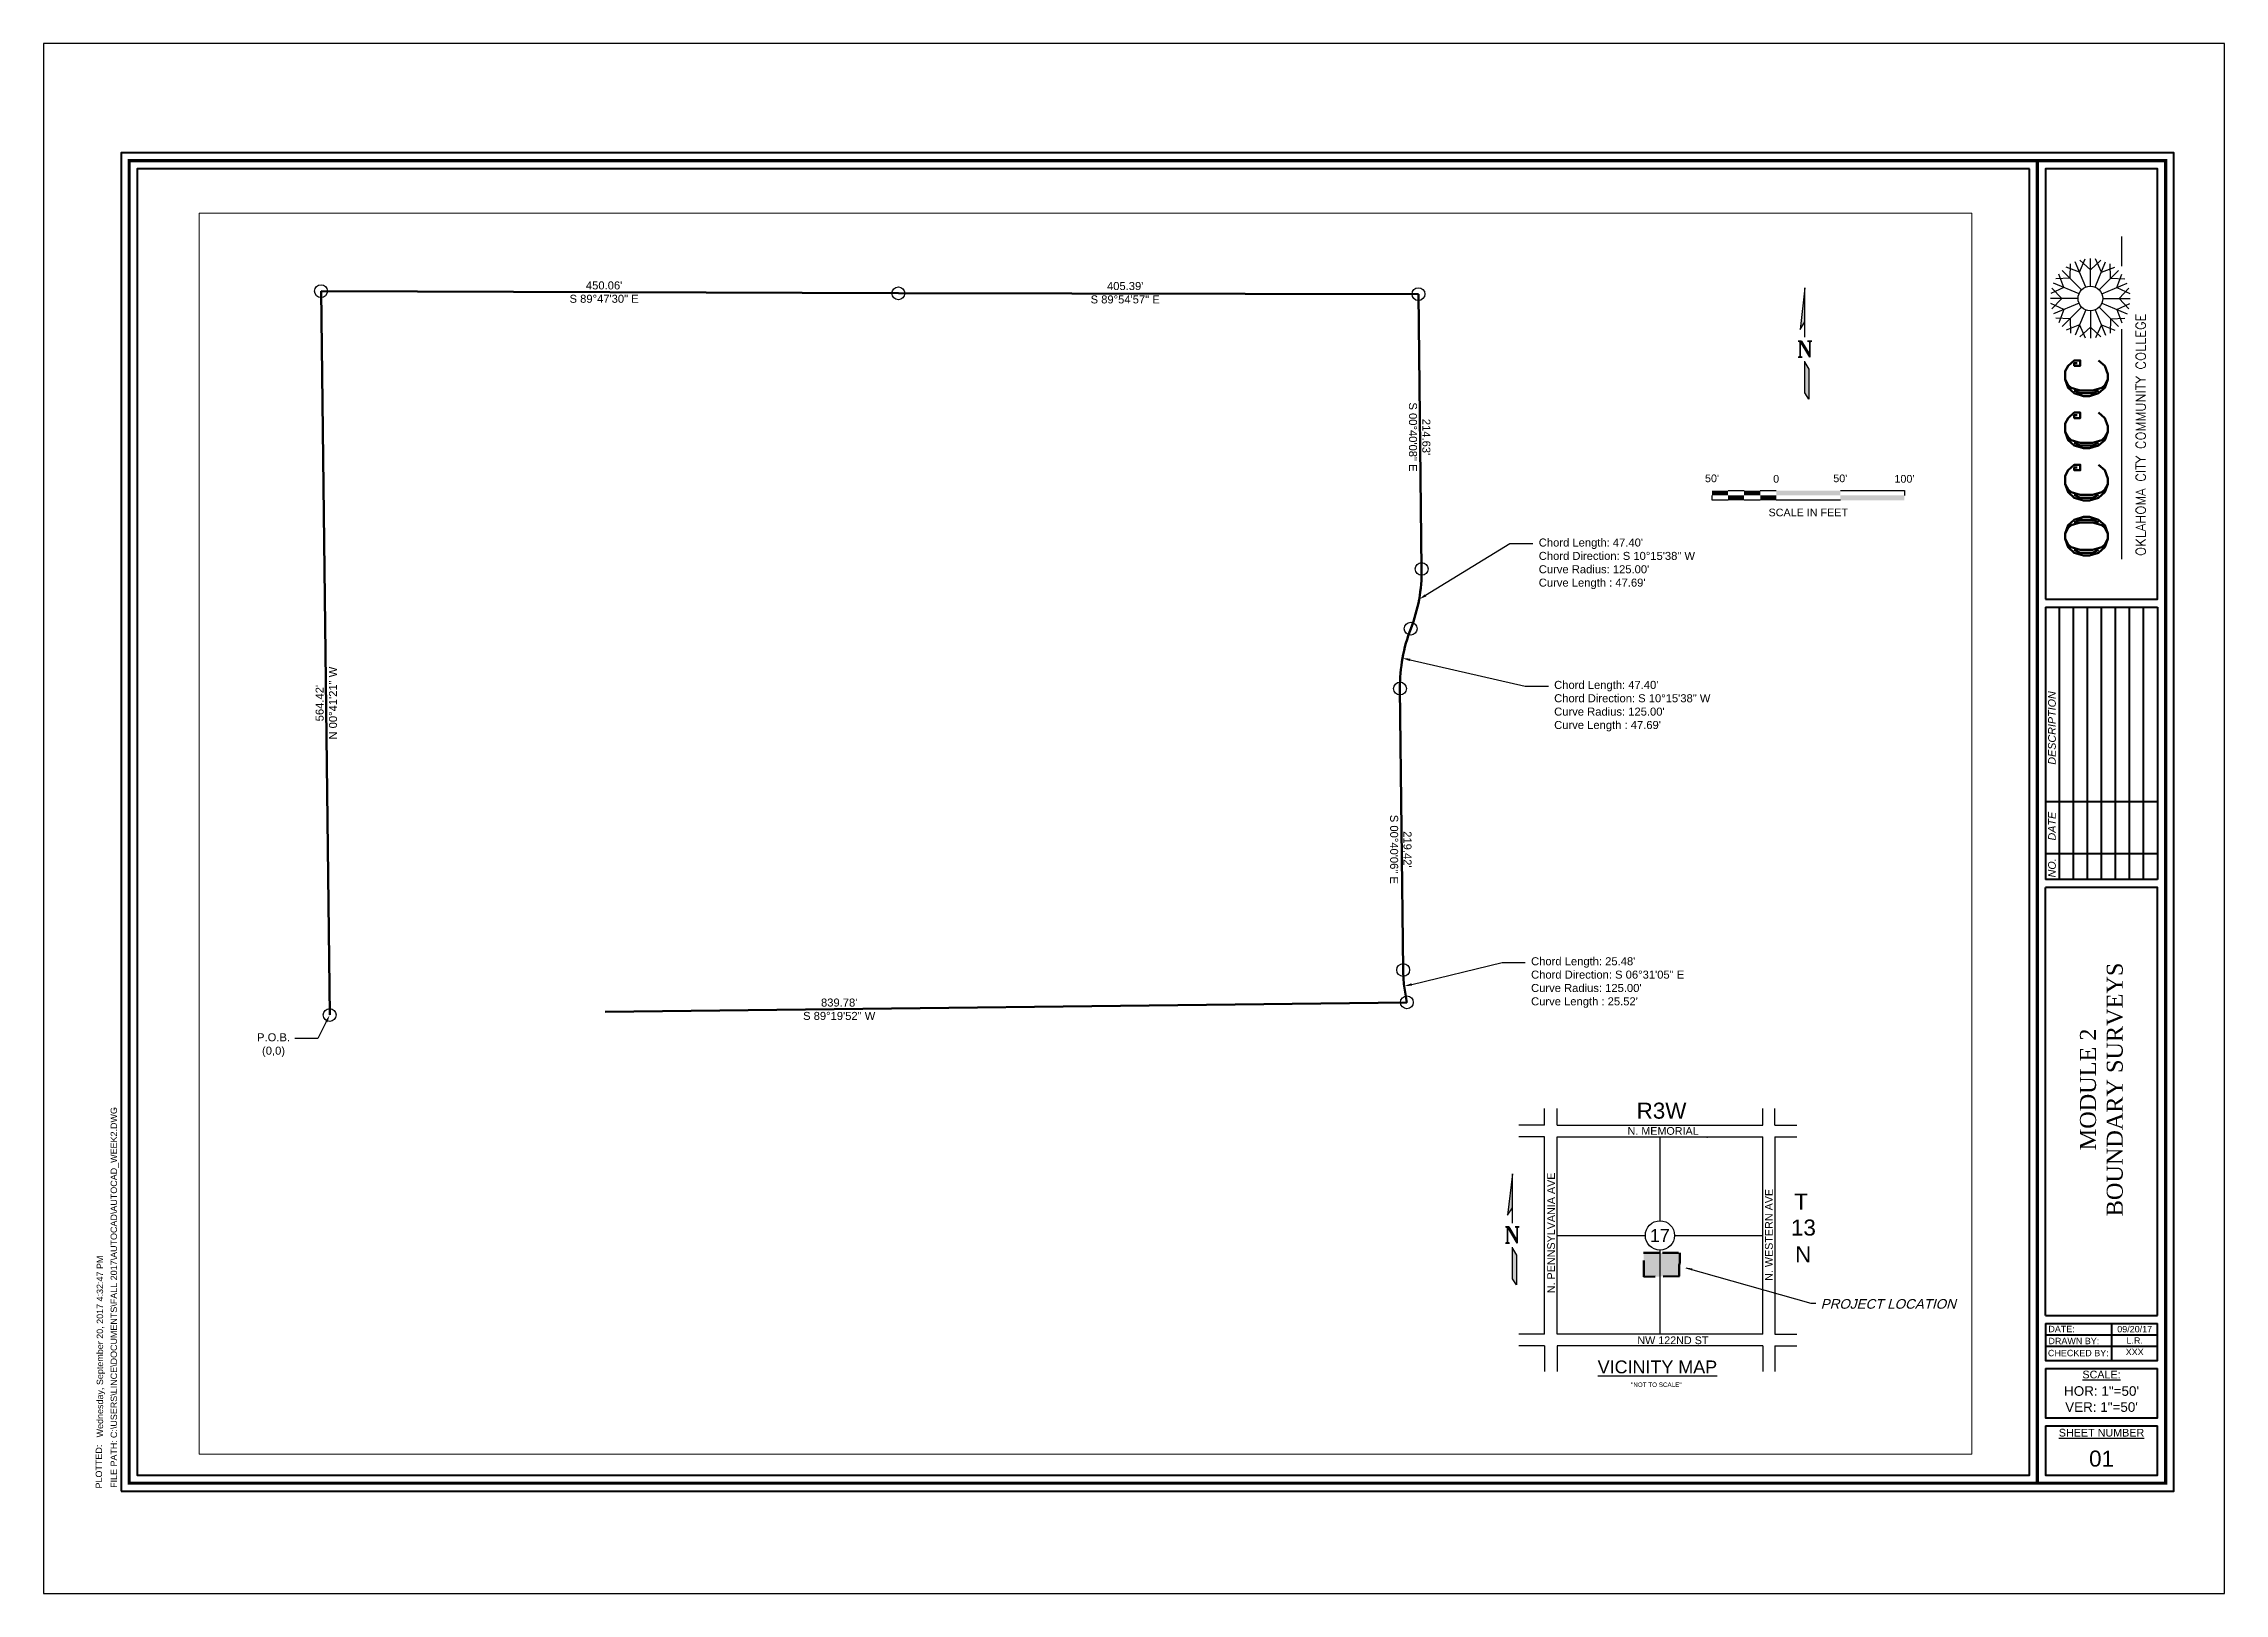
# Paper-space layout 'Layout1' of a CAD drawing. Header units: feet. Extents: x -1 to 33, y -0.4 to 23.8.
# The model-space entities are those that its viewports show. They can reach past a viewport. Long polylines and large blocks are cut down to what shows.
import ezdxf
from ezdxf import colors
from ezdxf.entities.mleader import LeaderData, LeaderLine
from ezdxf.enums import TextEntityAlignment as Align
from ezdxf.math import Vec2, Vec3

# ---------------------------------------------------------------- set-up
doc = ezdxf.new("R2010")
doc.units = ezdxf.units.FT
doc.header["$MEASUREMENT"] = 0
doc.linetypes.add('BORDER2', pattern=[0.875, 0.25, -0.125, 0.25, -0.125, 0, -0.125])
for name, color, linetype, lineweight in [('BOUNDARY', 7, 'BORDER2', 90), ('Z-TB-BORDER', 6, 'Continuous', 70), ('Z-TB-BORDER2', 3, 'Continuous', 40)]:
    doc.layers.add(name, color=color, linetype=linetype, lineweight=lineweight)
for name, color, linetype in [('DIMENSION', 5, 'Continuous'), ('ENDPOINT', 1, 'Continuous'), ('Z-TB-LOGO', 1, 'Continuous'), ('Z-TB-TEXT', 2, 'Continuous')]:
    doc.layers.add(name, color=color, linetype=linetype)
doc.styles.add('Arial', font='arial.ttf')
doc.styles.add('EXISTING', font='arial.ttf', dxfattribs={"oblique": 15})
doc.styles.add('ROMANT', font='romant')
doc.styles.get("Standard").update_dxf_attribs({"font": 'arial.ttf', "height": 0.25})
doc.styles.add('Timse New Roman', font='times.ttf')
doc.dimstyles.new('OKC-STD', dxfattribs={"dimtxt": 0.12, "dimasz": 0.1, "dimexe": 0.06, "dimexo": 0.0625, "dimgap": 0.06, "dimtad": 1, "dimdec": 1, "dimzin": 0, "dimdsep": 46, "dimtxsty": 'EXISTING', "dimcen": 0, "dimclrt": 256, "dimazin": 0, "dimtfac": 1, "dimtdec": 1, "dimtofl": 0, "dimtmove": 1, "dimatfit": 3, "dimfxl": 1, "dimtolj": 1, "dimtzin": 0, "dimarcsym": 0})

# ---------------------------------------------------------------- blocks, each defined once
blk = doc.blocks.new('NARROW')
h = blk.add_hatch(color=256)
h.dxf.hatch_style = 1
h.paths.add_polyline_path([(-2.92, 29.27), (-1.15, 32.05), (-1.15, 44.79)])
h.paths.add_polyline_path([(-1.15, 5.48), (0.37, 3.2), (0.37, 14.34), (-1.15, 16.87)])
for p, q in [((-1.15, 44.79), (-2.92, 29.27)), ((-1.15, 26.39), (-1.15, 44.79)), ((-2.92, 29.27), (-1.15, 32.05)), ((-1.15, 5.48), (-1.15, 17.39)), ((-1.15, 16.87), (0.37, 14.34)), ((0.37, 14.34), (0.37, 3.2)), ((0.37, 3.2), (-1.15, 5.48))]:
    blk.add_line(p, q)
at = {"style": 'ROMANT'}
blk.add_text('N', height=6, dxfattribs=at).set_placement((-1.15, 18.89), align=Align.CENTER)
blk = doc.blocks.new('*U6')
for p, q in [((-1.25, 0), (-1, 0)), ((-0.75, 0), (-0.5, 0)), ((0.5, 0), (1.5, 0)), ((1.5, 0), (1.5, -0.075)), ((-1.5, -0.15), (-1.5, -0.075)), ((-1.25, -0.15), (-1.5, -0.15)), ((-0.75, -0.15), (-1, -0.15)), ((0.5, -0.15), (-0.5, -0.15))]:
    blk.add_line(p, q)
for points in [[(-1.5, 0), (-1.5, -0.075), (-1.25, 0), (-1.25, -0.075)], [(-1, 0), (-1, -0.075), (-0.75, 0), (-0.75, -0.075)], [(-0.5, 0), (-0.5, -0.075), (0.5, 0), (0.5, -0.075)], [(-1.25, -0.075), (-1.25, -0.15), (-1, -0.075), (-1, -0.15)], [(-0.75, -0.075), (-0.75, -0.15), (-0.5, -0.075), (-0.5, -0.15)], [(0.5, -0.075), (0.5, -0.15), (1.5, -0.075), (1.5, -0.15)]]:
    blk.add_solid(points)
at = {"style": 'Arial'}
for s, p in [("50'", (-1.501, 0.096)), ('0', (-0.501, 0.089)), ("50'", (0.499, 0.096)), ("100'", (1.499, 0.089))]:
    blk.add_text(s, height=0.12, dxfattribs=at).set_placement(p, align=Align.BOTTOM_CENTER)
blk.add_text('SCALE IN FEET', height=0.12, dxfattribs=at).set_placement((0, -0.4), align=Align.CENTER)
blk = doc.blocks.new('A$C3F9516CA')
h = blk.add_hatch(color=256)
h.dxf.hatch_style = 1
h.paths.add_polyline_path([(0.045, 2.704), (0.119, 2.82), (0.119, 3.351)])
h.paths.add_polyline_path([(0.119, 1.713), (0.182, 1.618), (0.182, 2.082), (0.119, 2.187)])
h = blk.add_hatch(color=256)
h.dxf.hatch_style = 1
h.paths.add_polyline_path([(2.462, 2.117), (2.166, 2.118), (2.17, 1.747), (2.723, 1.753, -0.051093), (2.721, 1.77), (2.719, 1.914, -0.095665), (2.725, 1.945, 0.095668), (2.73, 1.976), (2.729, 2.117)])
for p, q in [((0.623, 4.11), (0.219, 4.11)), ((0.623, 4.11), (0.623, 4.369)), ((0.82, 4.11), (0.82, 4.369)), ((0.82, 4.11), (4.023, 4.11)), ((4.023, 4.11), (4.023, 4.369)), ((4.211, 4.11), (4.211, 4.369)), ((4.211, 4.11), (4.552, 4.11)), ((0.623, 3.929), (0.219, 3.929)), ((0.623, 0.85), (0.623, 3.929)), ((0.82, 0.85), (0.82, 3.929)), ((0.82, 3.929), (4.023, 3.929)), ((2.421, 3.929), (2.421, 2.617)), ((4.023, 0.85), (4.023, 3.929)), ((4.211, 3.929), (4.211, 0.85)), ((4.211, 3.929), (4.552, 3.929)), ((0.119, 3.351), (0.045, 2.704)), ((0.119, 2.584), (0.119, 3.351)), ((0.045, 2.704), (0.119, 2.82)), ((0.82, 2.39), (2.194, 2.39)), ((2.649, 2.39), (4.023, 2.39)), ((0.119, 1.713), (0.119, 2.209)), ((0.119, 2.187), (0.182, 2.082)), ((0.182, 2.082), (0.182, 1.618)), ((2.421, 2.162), (2.421, 0.85)), ((0.182, 1.618), (0.119, 1.713)), ((0.623, 0.85), (0.219, 0.85)), ((4.023, 0.85), (0.82, 0.85)), ((4.211, 0.85), (4.552, 0.85)), ((0.623, 0.671), (0.219, 0.671)), ((0.623, 0.671), (0.623, 0.268)), ((4.023, 0.671), (0.82, 0.671)), ((0.82, 0.671), (0.82, 0.268)), ((4.023, 0.671), (4.023, 0.268)), ((4.211, 0.671), (4.552, 0.671)), ((4.211, 0.671), (4.211, 0.268))]:
    blk.add_line(p, q)
blk.add_circle((2.421, 2.39), 0.228)
blk.add_point((3.156, 3.923))
at = {"layer": 'BOUNDARY'}
for p, q in [((2.17, 1.747), (2.166, 2.118)), ((2.166, 2.118), (2.462, 2.117)), ((2.462, 2.117), (2.729, 2.117)), ((2.729, 2.117), (2.73, 1.976)), ((2.723, 1.753), (2.17, 1.747)), ((2.719, 1.914), (2.721, 1.77))]:
    blk.add_line(p, q, dxfattribs=at)
for centre, start, end in [((2.802, 1.915), 158.81, 180.6689), ((2.803, 1.771), 180.6683, 192.3678), ((2.648, 1.975), 338.81, 0.6689)]:
    blk.add_arc(centre, 0.0823, start, end, dxfattribs=at)
at = {"style": 'Arial'}
for s, p in [('R3W', (2.057, 4.211)), ('T', (4.515, 2.792)), ('13', (4.463, 2.388)), ('N', (4.528, 1.971))]:
    blk.add_text(s, height=0.25, dxfattribs=at).set_placement(p)
for s, height, p in [('N. MEMORIAL', 0.12, (2.47, 4.02)), ('17', 0.2, (2.418, 2.389)), ('NW 122ND ST', 0.12, (2.622, 0.755)), ('%%UVICINITY MAP', 0.2, (2.381, 0.34)), ('"NOT TO SCALE"', 0.07, (2.364, 0.062))]:
    blk.add_text(s, height=height, dxfattribs=at).set_placement(p, align=Align.MIDDLE)
for s, p in [('N. PENNSYLVANIA AVE', (0.723, 2.43)), ('N. WESTERN AVE', (4.119, 2.399))]:
    blk.add_text(s, height=0.12, rotation=90, dxfattribs=at).set_placement(p, align=Align.MIDDLE_CENTER)
at = {"style": 'ROMANT'}
blk.add_text('N', height=0.25, dxfattribs=at).set_placement((0.119, 2.272), align=Align.CENTER)
at = {"annotation_type": 0, "has_hookline": 1, "hookline_direction": 0, "text_width": 2.115}
blk.add_leader([(2.825, 1.887), (4.773, 1.333), (4.873, 1.333)], dimstyle='OKC-STD', override={"dimgap": 0.06, "dimtad": 0}, dxfattribs=at)
at = {"insert": (4.926, 1.397), "char_height": 0.15, "attachment_point": 1, "style": 'EXISTING', "bg_fill": 2}
blk.add_mtext('PROJECT LOCATION', dxfattribs=at)

msp = doc.modelspace()

# ---------------------------------------------------------------- linework, layer by layer
at = {"layer": 'BOUNDARY'}
for p, q in [((0, 0), (-6.8, 564.4)), ((-6.8, 564.4), (443.3, 562.7)), ((443.3, 562.7), (848.7, 562.1)), ((848.7, 562.1), (851.2, 347.8)), ((834.3, 254.5), (836.8, 35.1)), ((839.7, 9.8), (0, 0)), ((0, 0), (0, 0)), ((0, 0), (0, 0))]:
    msp.add_line(p, q, dxfattribs=at)
for centre, start, end in [((726.2, 346.3), 338.81, 0.6689), ((959.3, 256), 158.81, 180.6689), ((961.8, 36.6), 180.6683, 192.3678)]:
    msp.add_arc(centre, 125, start, end, dxfattribs=at)
at = {"layer": 'ENDPOINT'}
for centre in [(-6.8, 564.4), (443.3, 562.7), (848.7, 562.1), (851.2, 347.8), (842.7, 301.2), (834.3, 254.5), (836.8, 35.1), (0, 0), (839.7, 9.8)]:
    msp.add_circle(centre, 5, dxfattribs=at)

# ---------------------------------------------------------------- texts
at = {"layer": 'DIMENSION', "char_height": 6.25, "attachment_point": 1}
for s, insert, width in [('\\pxqc;450.06\'\\PS 89%%D47\'30" E', (141.9, 572), 143.984), ('\\pxqc;405.39\'\\PS 89%%D54\'57" E', (584.9, 571.5), 70.358), ('\\pxqc;839.78\'\\PS 89%%D19\'52" W', (359.1, 12.8), 76.109)]:
    msp.add_mtext(s, dxfattribs=dict(at, insert=insert, width=width))
for s, insert, width, rotation in [('\\pxqc;214.63\'\\PS 00%%D40\'08" E', (858, 489), 76.666, 270), ('\\pxqc;564.42\'\\PN 00%%D41\'21" W', (-11, 203.5), 79.299, 90), ('\\pxqc;219.42\'\\PS 00%%D40\'06" E', (843.3, 163.5), 68.76, 270)]:
    msp.add_mtext(s, dxfattribs=dict(at, insert=insert, width=width, rotation=rotation))

# ---------------------------------------------------------------- leaders
at = {"layer": 'DIMENSION'}
ml = msp.add_multileader_mtext('Standard', dxfattribs=at)
ml.set_content('Chord Length: 47.40\' \\PChord Direction: S 10%%D15\'38" W\\PCurve Radius: 125.00\'\\PCurve Length : 47.69\'', color=256, style='Arial')
ml.set_leader_properties(color=256, linetype='ByLayer', lineweight=-1)
ml.build(insert=Vec2(0, 0))
ml.multileader.update_dxf_attribs({"dogleg_length": 0.36, "arrow_head_size": 6, "scale": 50})
ctx = ml.context
ctx.base_point, ctx.scale, ctx.char_height, ctx.arrow_head_size, ctx.landing_gap_size, ctx.plane_origin = Vec3(938, 367.5), 50, 6.25, 6, 4.5, Vec3(849.2, 324.1)
notes = []
notes.append((ctx, [(0, (1, 1, 0), (920, 367.5), (1, 0), 18, [(0, [(849.2, 324.1)], 0, [])])]))
ctx.mtext.insert, ctx.mtext.width, ctx.mtext.flow_direction = Vec3(942.5, 371.5), 123.882, 5
ml = msp.add_multileader_mtext('Standard', dxfattribs=at)
ml.set_content('Chord Length: 47.40\' \\PChord Direction: S 10%%D15\'38" W\\PCurve Radius: 125.00\'\\PCurve Length : 47.69\'', color=256, style='Arial')
ml.set_leader_properties(color=256, linetype='ByLayer', lineweight=-1)
ml.build(insert=Vec2(0, 0))
ml.multileader.update_dxf_attribs({"dogleg_length": 0.36, "arrow_head_size": 6, "scale": 50})
ctx = ml.context
ctx.base_point, ctx.scale, ctx.char_height, ctx.arrow_head_size, ctx.landing_gap_size, ctx.plane_origin = Vec3(950, 256.5), 50, 6.25, 6, 4.5, Vec3(836.3, 278.2)
notes.append((ctx, [(0, (1, 1, 0), (932, 256.5), (1, 0), 18, [(0, [(836.3, 278.2)], 0, [])])]))
ctx.mtext.insert, ctx.mtext.width, ctx.mtext.flow_direction = Vec3(954.5, 260.5), 123.053, 5
ml = msp.add_multileader_mtext('Standard', dxfattribs=at)
ml.set_content('Chord Length: 25.48\' \\PChord Direction: S 06%%D31\'05" E\\PCurve Radius: 125.00\'\\PCurve Length : 25.52\'', color=256, style='Arial')
ml.set_leader_properties(color=256, linetype='ByLayer', lineweight=-1)
ml.build(insert=Vec2(0, 0))
ml.multileader.update_dxf_attribs({"dogleg_length": 0.36, "arrow_head_size": 6, "scale": 50})
ctx = ml.context
ctx.base_point, ctx.scale, ctx.char_height, ctx.arrow_head_size, ctx.landing_gap_size, ctx.plane_origin = Vec3(932, 41), 50, 6.25, 6, 4.5, Vec3(837.6, 22.4)
notes.append((ctx, [(0, (1, 1, 0), (914, 41), (1, 0), 18, [(0, [(837.6, 22.4)], 0, [])])]))
ctx.mtext.insert, ctx.mtext.flow_direction = Vec3(936.5, 45), 5
ml = msp.add_multileader_mtext('Standard', dxfattribs=at)
ml.set_content('P.O.B.\\P(0,0)', color=256, style='Arial')
ml.set_leader_properties(color=256, linetype='ByLayer', lineweight=-1)
ml.build(insert=Vec2(0, 0))
ml.multileader.update_dxf_attribs({"dogleg_length": 0.36, "arrow_head_size": 6, "scale": 50})
ctx = ml.context
ctx.base_point, ctx.scale, ctx.char_height, ctx.arrow_head_size, ctx.landing_gap_size = Vec3(-60.5, -18.4), 50, 6.25, 6, 4.5
ctx.text_align_type = 1
notes.append((ctx, [(0, (1, 1, 0), (-9.2, -18.4), (-1, 0), 18, [(0, [(0, 0)], 0, [])])]))
ctx.mtext.insert, ctx.mtext.alignment, ctx.mtext.flow_direction = Vec3(-43.8, -14.3), 2, 5
for ctx, leaders in notes:
    for number, flags, end, landing, length, lines in leaders:
        leader = LeaderData()
        leader.index, (leader.has_last_leader_line, leader.has_dogleg_vector, leader.attachment_direction) = number, flags
        leader.last_leader_point, leader.dogleg_vector, leader.dogleg_length = Vec3(end), Vec3(landing), length
        for number, points, colour, breaks in lines:
            line = LeaderLine()
            line.index, line.vertices, line.color, line.breaks = number, Vec3.list(points), colors.encode_raw_color(colour), breaks
            leader.lines.append(line)
        ctx.leaders.append(leader)

psp = doc.layouts.get("Layout1")

# ---------------------------------------------------------------- linework, layer by layer
at = {"layer": 'Defpoints'}
psp.add_lwpolyline([(-0.995, 23.769), (-0.995, -0.4), (33.005, -0.4), (33.005, 23.769)], close=True, dxfattribs=at)
at = {"layer": 'Z-TB-BORDER', "const_width": 0.05}
psp.add_lwpolyline([(0.34, 1.318), (32.09, 1.318), (32.09, 21.943), (0.34, 21.943)], close=True, dxfattribs=at)
psp.add_lwpolyline([(30.09, 1.318), (30.09, 21.943)], dxfattribs=at)
at = {"layer": 'Z-TB-BORDER2'}
for p, q in [((30.215, 14.979), (31.965, 14.979)), ((30.215, 14.979), (30.215, 10.733)), ((30.433, 10.733), (30.433, 14.979)), ((30.652, 10.733), (30.652, 14.979)), ((30.871, 10.733), (30.871, 14.979)), ((31.09, 10.733), (31.09, 14.979)), ((31.308, 10.733), (31.308, 14.979)), ((31.527, 10.733), (31.527, 14.979)), ((31.746, 10.733), (31.746, 14.979)), ((31.965, 14.979), (31.965, 10.733)), ((31.965, 11.942), (30.215, 11.942)), ((31.965, 11.132), (30.215, 11.132)), ((31.965, 10.733), (30.215, 10.733)), ((30.215, 3.934), (30.215, 10.608)), ((30.215, 3.934), (31.965, 3.934)), ((30.215, 3.809), (31.965, 3.809)), ((31.25, 3.233), (31.25, 3.809)), ((30.215, 3.631), (31.965, 3.631)), ((30.215, 3.454), (31.965, 3.454)), ((30.215, 3.108), (31.965, 3.108)), ((30.215, 2.213), (31.965, 2.213)), ((30.215, 1.443), (31.965, 1.443)), ((31.965, 1.443), (31.965, 1.452))]:
    psp.add_line(p, q, dxfattribs=at)
for points in [[(0.215, 1.193), (32.215, 1.193), (32.215, 22.068), (0.215, 22.068)], [(29.965, 21.818), (0.465, 21.818), (0.465, 1.443), (29.965, 1.443), (29.965, 21.818)]]:
    psp.add_lwpolyline(points, close=True, dxfattribs=at)
for points in [[(30.215, 15.104), (31.965, 15.104), (31.965, 21.818), (30.215, 21.818), (30.215, 15.104)], [(31.965, 3.934), (31.965, 10.608), (30.215, 10.608)], [(30.215, 3.809), (30.215, 3.233), (31.965, 3.233), (31.965, 3.809)], [(30.215, 3.108), (30.215, 2.338), (31.965, 2.338), (31.965, 3.108)], [(30.215, 2.213), (30.215, 1.443), (31.965, 1.443), (31.965, 2.213)]]:
    psp.add_lwpolyline(points, dxfattribs=at)
at = {"layer": 'Z-TB-LOGO'}
for p, q in [((31.408, 20.299), (31.408, 20.76)), ((30.746, 20.206), (30.837, 20.41)), ((30.916, 19.986), (30.916, 20.415)), ((31.087, 20.206), (30.995, 20.41)), ((30.601, 20.109), (30.378, 20.103)), ((30.504, 19.965), (30.425, 20.173)), ((30.78, 19.93), (30.477, 20.233)), ((30.746, 20.206), (30.537, 20.285)), ((30.601, 20.109), (30.608, 20.333)), ((30.843, 19.972), (30.679, 20.367)), ((30.916, 20.24), (30.754, 20.393)), ((30.916, 20.24), (31.079, 20.393)), ((30.99, 19.972), (31.154, 20.367)), ((31.052, 19.93), (31.355, 20.233)), ((31.087, 20.206), (31.296, 20.285)), ((31.232, 20.109), (31.225, 20.333)), ((31.232, 20.109), (31.455, 20.103)), ((31.329, 19.965), (31.408, 20.173)), ((30.724, 19.794), (30.295, 19.794)), ((30.504, 19.965), (30.3, 19.873)), ((30.47, 19.794), (30.317, 19.956)), ((30.47, 19.794), (30.317, 19.631)), ((30.739, 19.867), (30.343, 20.031)), ((30.739, 19.72), (30.343, 19.556)), ((31.094, 19.867), (31.49, 20.031)), ((31.094, 19.72), (31.49, 19.556)), ((31.109, 19.794), (31.537, 19.794)), ((31.329, 19.965), (31.532, 19.873)), ((31.363, 19.794), (31.516, 19.956)), ((31.363, 19.794), (31.516, 19.631)), ((30.504, 19.623), (30.3, 19.715)), ((30.601, 19.478), (30.378, 19.485)), ((30.504, 19.623), (30.425, 19.414)), ((30.78, 19.658), (30.477, 19.355)), ((30.746, 19.382), (30.537, 19.302)), ((30.601, 19.478), (30.608, 19.255)), ((30.843, 19.616), (30.679, 19.22)), ((30.746, 19.382), (30.837, 19.178)), ((30.916, 19.602), (30.916, 19.173)), ((30.99, 19.616), (31.154, 19.22)), ((31.087, 19.382), (30.995, 19.178)), ((31.052, 19.658), (31.355, 19.355)), ((31.087, 19.382), (31.296, 19.302)), ((31.232, 19.478), (31.225, 19.255)), ((31.232, 19.478), (31.455, 19.485)), ((31.329, 19.623), (31.532, 19.715)), ((31.329, 19.623), (31.408, 19.414)), ((30.916, 19.348), (30.754, 19.195)), ((30.916, 19.348), (31.079, 19.195)), ((31.408, 15.73), (31.408, 19.315))]:
    psp.add_line(p, q, dxfattribs=at)
psp.add_circle((30.916, 19.794), 0.192, dxfattribs=at)

# ---------------------------------------------------------------- block references
at = {"xscale": 0.04166666666666666, "yscale": 0.04166666666666666, "zscale": 0.04166666666666666}
psp.add_blockref('NARROW', (26.513, 18.092), dxfattribs=at)
psp.add_blockref('*U6', (26.518, 16.797))

# ---------------------------------------------------------------- texts
at = {"layer": 'Z-TB-LOGO', "attachment_point": 1, "rotation": 90, "style": 'ROMANT'}
for s, width, heights, insert, char_height in [('OKLAHOMA CITY COMMUNITY COLLEGE', 8.30442, [0.459], (31.627, 15.779), 0.15), ('occc', 5.25578, [2.997], (30.188, 15.658), 1)]:
    psp.add_mtext_dynamic_manual_height_columns(s, width=width, gutter_width=0, heights=heights, dxfattribs=dict(at, insert=insert, char_height=char_height))
at = {"layer": 'Z-TB-TEXT', "rotation": 90}
for s, insert, char_height, width, attachment_point, style in [('{\\fArial|b0|i1|c0|p34;DESCRIPTION}', (30.257, 12.523), 0.12, 1.75, 1, 'Arial'), ('{\\fArial|b0|i1|c0|p34;DATE}', (30.257, 11.341), 0.12, 1.75, 1, 'Arial'), ('{\\fArial|b0|i1|c0|p34;NO.}', (30.257, 10.765), 0.12, 1.75, 1, 'Arial'), ('MODULE 2\\PBOUNDARY SURVEYS', (31.09, 7.459), 0.25, 6.7994, 5, 'Timse New Roman'), ('\\pxqc;PLOTTED:', (-0.183, 0.765), 0.1, 1.625, 1, 'Arial'), ('\\pxqc;FILE PATH:', (0.049, 0.68), 0.1, 1.875, 1, 'Arial')]:
    psp.add_mtext(s, dxfattribs=dict(at, insert=insert, char_height=char_height, width=width, attachment_point=attachment_point, style=style))
at = {"layer": 'Z-TB-TEXT', "char_height": 0.1, "attachment_point": 1, "rotation": 90}
for s, insert in [('C:\\\\USERS\\\\LINCE\\\\DOCUMENTS\\\\FALL 2017\\\\AUTOCAD\\\\AUTOCAD_WEEK2.DWG', (0.05, 2.022)), ('Wednesday, September 20, 2017 4:32:47 PM', (-0.167, 2.033))]:
    psp.add_mtext(s, dxfattribs=dict(at, insert=insert))
at = {"layer": 'Z-TB-TEXT', "style": 'Arial'}
for s, insert, char_height, width, attachment_point in [('\\pxqc;DATE:', (30.245, 3.773), 0.1, 0.44371, 1), ('\\pxqc;09/20/17', (31.607, 3.72), 0.1, 0.44371, 5), ('\\pxqc;DRAWN BY:', (30.245, 3.586), 0.1, 0.82707, 1), ('\\pxqc;XXX', (31.607, 3.365), 0.1, 0.44371, 5), ('\\pxqc;L.R.', (31.607, 3.542), 0.1, 0.44371, 5), ('\\pxqc;CHECKED BY:', (30.245, 3.398), 0.1, 0.9667, 1), ('\\pxqc;{\\LSCALE:}', (30.215, 3.073), 0.12, 1.75, 1), ('\\pxqc;HOR: 1"=50\'\\PVER: 1"=50\'', (30.215, 2.831), 0.15, 1.75, 1), ('\\pxqc;{\\LSHEET NUMBER}', (30.215, 2.166), 0.12, 1.75, 1), ('\\pxqc;01', (30.215, 1.827), 0.25, 1.75, 1)]:
    psp.add_mtext(s, dxfattribs=dict(at, insert=insert, char_height=char_height, width=width, attachment_point=attachment_point))

# ---------------------------------------------------------------- viewports
at = {"layer": '0'}
psp.add_viewport(center=(15.251, 11.446), size=(27.638, 19.3544), view_center_point=(589.247, 141.274), view_height=967.71986, dxfattribs=at)

# ---------------------------------------------------------------- next in the draw order: block references
psp.add_blockref('A$C3F9516CA', (21.785, 2.792))

doc.saveas('drawing.dxf')
